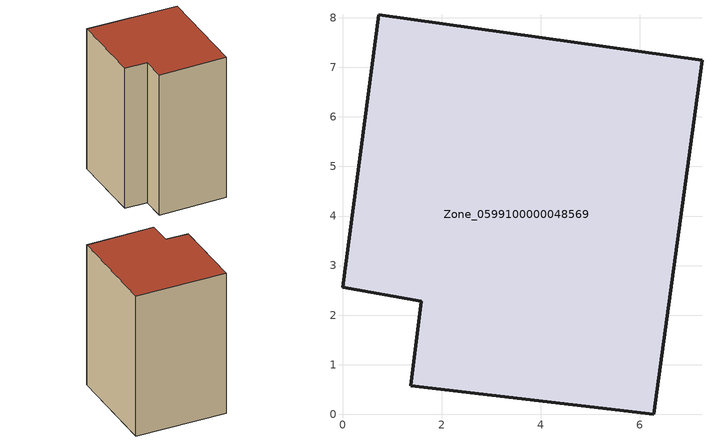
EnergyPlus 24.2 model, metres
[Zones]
Zone_0599100000048569
 floor ground (C_G): 7.25,7.15 6.28,0 1.38,0.57 1.59,2.28 0,2.56 0.73,8.06 z0
 wall outside (C_F): 6.28,0 7.25,7.15 0.73,8.06 0,2.56 1.59,2.28 1.38,0.57 6.28,0 z0:10.69
 roof outside (C_R): 1.38,0.57 6.28,0 7.25,7.15 0.73,8.06 0,2.56 1.59,2.28 z10.69
[BUILDING]
Pand.0599100000048569: North Axis=0; Terrain=City; Loads Convergence Tolerance Value=0.04; Temperature Convergence Tolerance Value=0.4; Solar Distribution=FullExterior; Maximum Number of Warmup Days=25; Minimum Number of Warmup Days=1
[Site:Location]
Rotterdam.The.Hague.AP_ZH_NLD Design_Conditions: Latitude=51.96; Longitude=4.45; Time Zone=1; Elevation=-4.5
[SITE:GROUNDTEMPERATURE:BUILDINGSURFACE]
18, 18, 18, 18, 18, 18, 18, 18, 18, 18, 18, 18
[MATERIAL] Thermal Absorptance=0.9; Solar Absorptance=0.7; Visible Absorptance=0.7
Name | Roughness | Thickness | Conductivity | Density | Specific Heat
G.TI.1946 | MediumSmooth | 0.15 | 1 | 540 | 1210
F.TI.1946 | Rough | 0.3 | 0.857143 | 1920 | 840
R.TI.1946 | MediumRough | 0.2 | 0.1 | 1500 | 1000
[CONSTRUCTION]
C_G: G.TI.1946
C_F: F.TI.1946
C_R: R.TI.1946
[ZONE]
Zone_0599100000048569: Type=1; Multiplier=1; Ceiling Height=Autocalculate; Volume=Autocalculate; Floor Area=autocalculate; Part of Total Floor Area=Yes
[ZONEINFILTRATION:DESIGNFLOWRATE]
Infil_Zone_0599100000048569: Zone or ZoneList or Space or SpaceList=Zone_0599100000048569; Schedule=AlwaysOn; Design Flow Rate Calculation Method=Flow/Area; Flow Rate per Floor Area=0.003; Constant Term Coefficient=1; Temperature Term Coefficient=0; Velocity Term Coefficient=0; Velocity Squared Term Coefficient=0
[HVACTEMPLATE:ZONE:IDEALLOADSAIRSYSTEM]
Zone_0599100000048569: Maximum Heating Supply Air Temperature=50; Minimum Cooling Supply Air Temperature=13; Maximum Heating Supply Air Humidity Ratio=0.0156; Minimum Cooling Supply Air Humidity Ratio=0.0077; Heating Limit=NoLimit; Cooling Limit=NoLimit; Dehumidification Control Type=ConstantSensibleHeatRatio; Cooling Sensible Heat Ratio=0.7; Dehumidification Setpoint=60; Humidification Control Type=None; Humidification Setpoint=30; Outdoor Air Method=None; Outdoor Air Flow Rate per Person=0.00944; Outdoor Air Flow Rate per Zone Floor Area=0; Outdoor Air Flow Rate per Zone=0; Demand Controlled Ventilation Type=None; Outdoor Air Economizer Type=NoEconomizer; Heat Recovery Type=None; Sensible Heat Recovery Effectiveness=0.7; Latent Heat Recovery Effectiveness=0.65
[ZONECONTROL:THERMOSTAT]
ThermostatControl_Zone_0599100000048569: Zone or ZoneList=Zone_0599100000048569; Control Type Schedule=DualSetpointControlType; Control 1=Thermostat_Zone_0599100000048569; Temperature Difference Between Cutout And Setpoint=0
[THERMOSTATSETPOINT:DUALSETPOINT]
Thermostat_Zone_0599100000048569: Heating Setpoint Temperature Schedule=HeatingSetpoint_Zone_0599100000048569; Cooling Setpoint Temperature Schedule=CoolingSetpoint_Zone_0599100000048569
[SCHEDULE:COMPACT]
HeatingSetpoint_Zone_0599100000048569: Through: 12/31, For: AllDays, Until: 24:00, 21
CoolingSetpoint_Zone_0599100000048569: Through: 12/31, For: AllDays, Until: 24:00, 24
DualSetpointControlType: Through: 12/31, For: AllDays, Until: 24:00, 4
AlwaysOn: Through: 12/31, For: AllDays, Until: 24:00, 1
